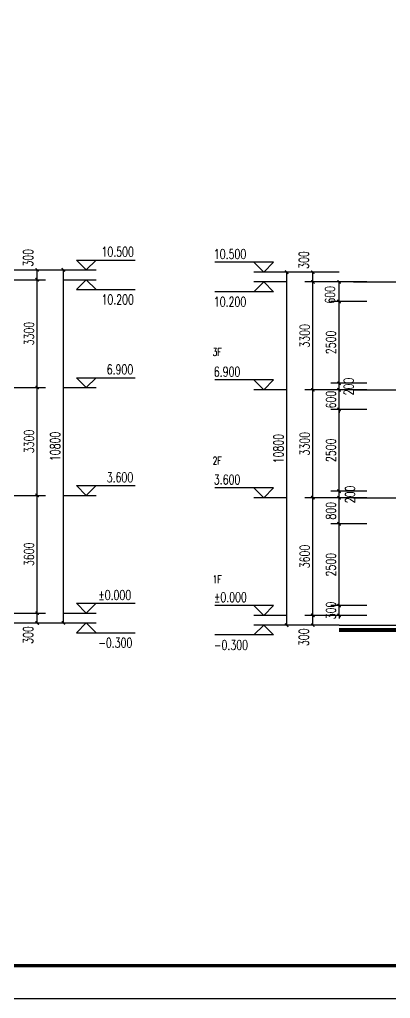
# Model space of a CAD drawing. Extents: x 79570 to 678837, y -1139230 to -612789.
# Drawn here: x 568491 to 579820, y -871823 to -841881 of the extents above; entities that cross this region are included whole.
import ezdxf
from ezdxf.enums import TextEntityAlignment as Align

# ---------------------------------------------------------------- set-up
doc = ezdxf.new("R2010")
doc.units = 0
doc.header["$LTSCALE"] = 1000
doc.header["$MEASUREMENT"] = 0
doc.linetypes.add('DOTE', pattern=[2.42, 2, -0.2, 0.02, -0.2])
for name, color, linetype in [('4', 4, 'Continuous'), ('A-注-尺寸标注......ANNO-DIMS', 90, 'Continuous'), ('A-注-尺寸标注01...ANNO-DIMS-01', 95, 'Continuous'), ('A-立-线.25........ELEV-L.25', 141, 'Continuous'), ('A-通-轴线..........COMM-GRID', 27, 'DOTE'), ('DIM_ELEV', 3, 'Continuous'), ('PUB_TEXT', 7, 'Continuous'), ('结-图框', 6, 'Continuous')]:
    doc.layers.add(name, color=color, linetype=linetype)
doc.layers.add('ys-notprint', color=7, linetype='Continuous', plot=False)
doc.styles.add('_TCH_DIM', font='SIMPLEX', dxfattribs={"bigfont": 'GBCBIG'})
doc.styles.add('_TCH_DIM_T3', font='SIMPLEX', dxfattribs={"width": 0.705882, "bigfont": 'GBCBIG'})
doc.styles.add('蓝绿图框', font='', dxfattribs={"width": 0.7})
doc.styles.get('蓝绿图框').set_extended_font_data('SimSun')
doc.dimstyles.new('_TCH_ARCH&&100', dxfattribs={"dimtxt": 297.5, "dimasz": 100, "dimexe": 250, "dimexo": 300, "dimgap": 100, "dimtad": 1, "dimdec": 0, "dimzin": 0, "dimdsep": 46, "dimtxsty": '_TCH_DIM_T3', "dimblk": 'ARCHTICK', "dimcen": 0.09, "dimclrt": 7, "dimazin": 2, "dimtfac": 1, "dimtdec": 0, "dimtix": 1, "dimtmove": 2, "dimatfit": 3, "dimfxl": 1, "dimtolj": 1, "dimtzin": 0, "dimarcsym": 0})

# ---------------------------------------------------------------- blocks, each defined once
blk = doc.blocks.new('template_浙_标准图框A1_A1_0.0000_1bed4683cac0ca9b963c039433737638')
at = {"layer": '结-图框'}
blk.add_lwpolyline([(0, 0), (841, 0), (841, 594), (0, 594)], close=True, dxfattribs=at)
at = {"layer": '结-图框', "const_width": 1}
blk.add_lwpolyline([(25, 584), (25, 10), (831, 10), (831, 584)], close=True, dxfattribs=at)
at = {"color": 6, "style": '蓝绿图框', "width": 0.7}
for tag, p in [('专业审定', (782.48, 167.5)), ('专业审核', (782.48, 158.5)), ('项目经理', (782.48, 149.5)), ('专业负责', (782.48, 140.5)), ('专业校对', (782.48, 131.5)), ('专业设计', (782.48, 122.5)), ('专业制图', (782.48, 113.5))]:
    blk.add_attdef(tag, text='', height=3, dxfattribs=at).set_placement(p, align=Align.MIDDLE)
for tag, height, p in [('日期', 3, (821.45, 113.5)), ('建设单位', 3.5, (796, 97.72)), ('项目名称', 3.5, (796, 76.96)), ('子项名称', 3.5, (796.26, 63.69)), ('图纸名称', 3.5, (796.28, 51.48)), ('图纸名称', 3.5, (796.38, 46.45)), ('图纸名称', 3.5, (796.48, 41.64)), ('项目编号', 3, (796.15, 32.75)), ('图号', 3, (789.2, 23.5)), ('修改版次', 3, (823.75, 23.5))]:
    blk.add_attdef(tag, text='', height=height, dxfattribs=at).set_placement(p, align=Align.MIDDLE_CENTER)
at = {"layer": 'ys-notprint', "color": 6, "style": '蓝绿图框', "width": 0.7}
for tag, p in [('暖通', (21.09, 577.84)), ('电气', (21.02, 564.82)), ('给排水', (21.35, 552.55)), ('结构', (21.47, 539.64)), ('建筑', (21.4, 526.53))]:
    blk.add_attdef(tag, text='', height=2.5, rotation=90.7801, dxfattribs=at).set_placement(p, align=Align.MIDDLE)
blk.add_attdef('设计发图章', text='', height=3, dxfattribs=at).set_placement((747.09, 465.48), align=Align.MIDDLE)
at = {"layer": '结-图框', "style": '蓝绿图框', "width": 0.7}
for tag, p in [('项目经理', (792.5, 572)), ('专业负责', (792.5, 564)), ('专业设计', (792.5, 556))]:
    blk.add_attdef(tag, text='', height=3.5, dxfattribs=at).set_placement(p, align=Align.MIDDLE_CENTER)
blk = doc.blocks.new('_ArchTick')
at = {"color": 0, "linetype": 'ByBlock', "const_width": 0.4}
blk.add_lwpolyline([(-0.5, -0.5), (0.5, 0.5)], dxfattribs=at)
blk = doc.blocks.new('*D2457')
at = {"layer": 'A-注-尺寸标注......ANNO-DIMS', "color": 0, "lineweight": -2, "transparency": 16777216}
for p, q in [((578251, -849606), (577201, -849606)), ((577451, -849906), (577451, -849606)), ((578251, -849906), (577201, -849906))]:
    blk.add_line(p, q, dxfattribs=at)
at = {"layer": 'Defpoints', "color": 0, "transparency": 16777216}
for p in [(577451, -849606), (578551, -849606), (578551, -849906)]:
    blk.add_point(p, dxfattribs=at)
at = {"layer": 'A-注-尺寸标注......ANNO-DIMS', "color": 0, "lineweight": -2, "transparency": 16777216, "xscale": 100, "yscale": 100, "zscale": 100}
for p, rotation in [((577451, -849606), 90), ((577451, -849906), 270)]:
    blk.add_blockref('_ArchTick', p, dxfattribs=dict(at, rotation=rotation))
at = {"layer": 'A-注-尺寸标注......ANNO-DIMS', "color": 7, "transparency": 16777216, "insert": (577176, -849236), "char_height": 297.5, "attachment_point": 5, "rotation": 90, "style": '_TCH_DIM_T3'}
blk.add_mtext('\\A1;300', dxfattribs=at)
blk = doc.blocks.new('*D2458')
at = {"layer": 'A-注-尺寸标注......ANNO-DIMS', "color": 0, "lineweight": -2, "transparency": 16777216}
for p, q in [((578251, -849906), (577201, -849906)), ((577451, -853206), (577451, -849906)), ((578251, -853206), (577201, -853206))]:
    blk.add_line(p, q, dxfattribs=at)
at = {"layer": 'Defpoints', "color": 0, "transparency": 16777216}
for p in [(577451, -849906), (578551, -849906), (578551, -853206)]:
    blk.add_point(p, dxfattribs=at)
at = {"layer": 'A-注-尺寸标注......ANNO-DIMS', "color": 0, "lineweight": -2, "transparency": 16777216, "xscale": 100, "yscale": 100, "zscale": 100}
for p, rotation in [((577451, -849906), 90), ((577451, -853206), 270)]:
    blk.add_blockref('_ArchTick', p, dxfattribs=dict(at, rotation=rotation))
at = {"layer": 'A-注-尺寸标注......ANNO-DIMS', "color": 7, "transparency": 16777216, "insert": (577202, -851556), "char_height": 297.5, "attachment_point": 5, "rotation": 90, "style": '_TCH_DIM_T3'}
blk.add_mtext('\\A1;3300', dxfattribs=at)
blk = doc.blocks.new('*D2459')
at = {"layer": 'A-注-尺寸标注......ANNO-DIMS', "color": 0, "lineweight": -2, "transparency": 16777216}
for p, q in [((578251, -853206), (577201, -853206)), ((577451, -856506), (577451, -853206)), ((578251, -856506), (577201, -856506))]:
    blk.add_line(p, q, dxfattribs=at)
at = {"layer": 'Defpoints', "color": 0, "transparency": 16777216}
for p in [(577451, -853206), (578551, -853206), (578551, -856506)]:
    blk.add_point(p, dxfattribs=at)
at = {"layer": 'A-注-尺寸标注......ANNO-DIMS', "color": 0, "lineweight": -2, "transparency": 16777216, "xscale": 100, "yscale": 100, "zscale": 100}
for p, rotation in [((577451, -853206), 90), ((577451, -856506), 270)]:
    blk.add_blockref('_ArchTick', p, dxfattribs=dict(at, rotation=rotation))
at = {"layer": 'A-注-尺寸标注......ANNO-DIMS', "color": 7, "transparency": 16777216, "insert": (577202, -854856), "char_height": 297.5, "attachment_point": 5, "rotation": 90, "style": '_TCH_DIM_T3'}
blk.add_mtext('\\A1;3300', dxfattribs=at)
blk = doc.blocks.new('*D2460')
at = {"layer": 'A-注-尺寸标注......ANNO-DIMS', "color": 0, "lineweight": -2, "transparency": 16777216}
for p, q in [((578251, -856506), (577201, -856506)), ((577451, -860106), (577451, -856506)), ((578251, -860106), (577201, -860106))]:
    blk.add_line(p, q, dxfattribs=at)
at = {"layer": 'Defpoints', "color": 0, "transparency": 16777216}
for p in [(577451, -856506), (578551, -856506), (578551, -860106)]:
    blk.add_point(p, dxfattribs=at)
at = {"layer": 'A-注-尺寸标注......ANNO-DIMS', "color": 0, "lineweight": -2, "transparency": 16777216, "xscale": 100, "yscale": 100, "zscale": 100}
for p, rotation in [((577451, -856506), 90), ((577451, -860106), 270)]:
    blk.add_blockref('_ArchTick', p, dxfattribs=dict(at, rotation=rotation))
at = {"layer": 'A-注-尺寸标注......ANNO-DIMS', "color": 7, "transparency": 16777216, "insert": (577202, -858306), "char_height": 297.5, "attachment_point": 5, "rotation": 90, "style": '_TCH_DIM_T3'}
blk.add_mtext('\\A1;3600', dxfattribs=at)
blk = doc.blocks.new('*D2461')
at = {"layer": 'A-注-尺寸标注......ANNO-DIMS', "color": 0, "lineweight": -2, "transparency": 16777216}
for p, q in [((578251, -860106), (577201, -860106)), ((577451, -860406), (577451, -860106)), ((578251, -860406), (577201, -860406))]:
    blk.add_line(p, q, dxfattribs=at)
at = {"layer": 'Defpoints', "color": 0, "transparency": 16777216}
for p in [(577451, -860106), (578551, -860106), (578551, -860406)]:
    blk.add_point(p, dxfattribs=at)
at = {"layer": 'A-注-尺寸标注......ANNO-DIMS', "color": 0, "lineweight": -2, "transparency": 16777216, "xscale": 100, "yscale": 100, "zscale": 100}
for p, rotation in [((577451, -860106), 90), ((577451, -860406), 270)]:
    blk.add_blockref('_ArchTick', p, dxfattribs=dict(at, rotation=rotation))
at = {"layer": 'A-注-尺寸标注......ANNO-DIMS', "color": 7, "transparency": 16777216, "insert": (577176, -860776), "char_height": 297.5, "attachment_point": 5, "rotation": 90, "style": '_TCH_DIM_T3'}
blk.add_mtext('\\A1;300', dxfattribs=at)
blk = doc.blocks.new('*D2462')
at = {"layer": 'A-注-尺寸标注......ANNO-DIMS', "color": 0, "lineweight": -2, "transparency": 16777216}
for p, q in [((578251, -849606), (576401, -849606)), ((576651, -860406), (576651, -849606)), ((578251, -860406), (576401, -860406))]:
    blk.add_line(p, q, dxfattribs=at)
at = {"layer": 'Defpoints', "color": 0, "transparency": 16777216}
for p in [(576651, -849606), (578551, -849606), (578551, -860406)]:
    blk.add_point(p, dxfattribs=at)
at = {"layer": 'A-注-尺寸标注......ANNO-DIMS', "color": 0, "lineweight": -2, "transparency": 16777216, "xscale": 100, "yscale": 100, "zscale": 100}
for p, rotation in [((576651, -849606), 90), ((576651, -860406), 270)]:
    blk.add_blockref('_ArchTick', p, dxfattribs=dict(at, rotation=rotation))
at = {"layer": 'A-注-尺寸标注......ANNO-DIMS', "color": 7, "transparency": 16777216, "insert": (576402, -855006), "char_height": 297.5, "attachment_point": 5, "rotation": 90, "style": '_TCH_DIM_T3'}
blk.add_mtext('\\A1;10800', dxfattribs=at)
blk = doc.blocks.new('*D2493')
at = {"layer": 'A-注-尺寸标注01...ANNO-DIMS-01', "color": 0, "lineweight": -2, "transparency": 16777216}
for p, q in [((579099, -859806), (578001, -859806)), ((578251, -859806), (578251, -859706)), ((578251, -860106), (578251, -859806)), ((579099, -860106), (578001, -860106)), ((578251, -860106), (578251, -860206))]:
    blk.add_line(p, q, dxfattribs=at)
at = {"layer": 'Defpoints', "color": 0, "transparency": 16777216}
for p in [(578251, -859806), (579399, -859806), (579399, -860106)]:
    blk.add_point(p, dxfattribs=at)
at = {"layer": 'A-注-尺寸标注01...ANNO-DIMS-01', "color": 0, "lineweight": -2, "transparency": 16777216, "xscale": 100, "yscale": 100, "zscale": 100}
for p, rotation in [((578251, -859806), 270), ((578251, -860106), 90)]:
    blk.add_blockref('_ArchTick', p, dxfattribs=dict(at, rotation=rotation))
at = {"layer": 'A-注-尺寸标注01...ANNO-DIMS-01', "color": 7, "transparency": 16777216, "insert": (578002, -859956), "char_height": 297.5, "attachment_point": 5, "rotation": 90, "style": '_TCH_DIM_T3'}
blk.add_mtext('\\A1;300', dxfattribs=at)
blk = doc.blocks.new('*D2494')
at = {"layer": 'A-注-尺寸标注01...ANNO-DIMS-01', "color": 0, "lineweight": -2, "transparency": 16777216}
for p, q in [((579099, -857306), (578001, -857306)), ((578251, -859806), (578251, -857306)), ((579099, -859806), (578001, -859806))]:
    blk.add_line(p, q, dxfattribs=at)
at = {"layer": 'Defpoints', "color": 0, "transparency": 16777216}
for p in [(578251, -857306), (579399, -857306), (579399, -859806)]:
    blk.add_point(p, dxfattribs=at)
at = {"layer": 'A-注-尺寸标注01...ANNO-DIMS-01', "color": 0, "lineweight": -2, "transparency": 16777216, "xscale": 100, "yscale": 100, "zscale": 100}
for p, rotation in [((578251, -857306), 90), ((578251, -859806), 270)]:
    blk.add_blockref('_ArchTick', p, dxfattribs=dict(at, rotation=rotation))
at = {"layer": 'A-注-尺寸标注01...ANNO-DIMS-01', "color": 7, "transparency": 16777216, "insert": (578002, -858556), "char_height": 297.5, "attachment_point": 5, "rotation": 90, "style": '_TCH_DIM_T3'}
blk.add_mtext('\\A1;2500', dxfattribs=at)
blk = doc.blocks.new('*D2495')
at = {"layer": 'A-注-尺寸标注01...ANNO-DIMS-01', "color": 0, "lineweight": -2, "transparency": 16777216}
for p, q in [((579099, -856506), (578001, -856506)), ((578251, -857306), (578251, -856506)), ((579099, -857306), (578001, -857306))]:
    blk.add_line(p, q, dxfattribs=at)
at = {"layer": 'Defpoints', "color": 0, "transparency": 16777216}
for p in [(578251, -856506), (579399, -856506), (579399, -857306)]:
    blk.add_point(p, dxfattribs=at)
at = {"layer": 'A-注-尺寸标注01...ANNO-DIMS-01', "color": 0, "lineweight": -2, "transparency": 16777216, "xscale": 100, "yscale": 100, "zscale": 100}
for p, rotation in [((578251, -856506), 90), ((578251, -857306), 270)]:
    blk.add_blockref('_ArchTick', p, dxfattribs=dict(at, rotation=rotation))
at = {"layer": 'A-注-尺寸标注01...ANNO-DIMS-01', "color": 7, "transparency": 16777216, "insert": (578002, -856906), "char_height": 297.5, "attachment_point": 5, "rotation": 90, "style": '_TCH_DIM_T3'}
blk.add_mtext('\\A1;800', dxfattribs=at)
blk = doc.blocks.new('*D2496')
at = {"layer": 'A-注-尺寸标注01...ANNO-DIMS-01', "color": 0, "lineweight": -2, "transparency": 16777216}
for p, q in [((579099, -856306), (578001, -856306)), ((578251, -856506), (578251, -856306)), ((579099, -856506), (578001, -856506))]:
    blk.add_line(p, q, dxfattribs=at)
at = {"layer": 'Defpoints', "color": 0, "transparency": 16777216}
for p in [(578251, -856306), (579399, -856306), (579399, -856506)]:
    blk.add_point(p, dxfattribs=at)
at = {"layer": 'A-注-尺寸标注01...ANNO-DIMS-01', "color": 0, "lineweight": -2, "transparency": 16777216, "xscale": 100, "yscale": 100, "zscale": 100}
for p, rotation in [((578251, -856306), 90), ((578251, -856506), 270)]:
    blk.add_blockref('_ArchTick', p, dxfattribs=dict(at, rotation=rotation))
at = {"layer": 'A-注-尺寸标注01...ANNO-DIMS-01', "color": 7, "transparency": 16777216, "insert": (578589, -856406), "char_height": 297.5, "attachment_point": 5, "rotation": 90, "style": '_TCH_DIM_T3'}
blk.add_mtext('\\A1;200', dxfattribs=at)
blk = doc.blocks.new('*D2497')
at = {"layer": 'A-注-尺寸标注01...ANNO-DIMS-01', "color": 0, "lineweight": -2, "transparency": 16777216}
for p, q in [((579099, -853806), (578001, -853806)), ((578251, -856306), (578251, -853806)), ((579099, -856306), (578001, -856306))]:
    blk.add_line(p, q, dxfattribs=at)
at = {"layer": 'Defpoints', "color": 0, "transparency": 16777216}
for p in [(578251, -853806), (579399, -853806), (579399, -856306)]:
    blk.add_point(p, dxfattribs=at)
at = {"layer": 'A-注-尺寸标注01...ANNO-DIMS-01', "color": 0, "lineweight": -2, "transparency": 16777216, "xscale": 100, "yscale": 100, "zscale": 100}
for p, rotation in [((578251, -853806), 90), ((578251, -856306), 270)]:
    blk.add_blockref('_ArchTick', p, dxfattribs=dict(at, rotation=rotation))
at = {"layer": 'A-注-尺寸标注01...ANNO-DIMS-01', "color": 7, "transparency": 16777216, "insert": (578002, -855056), "char_height": 297.5, "attachment_point": 5, "rotation": 90, "style": '_TCH_DIM_T3'}
blk.add_mtext('\\A1;2500', dxfattribs=at)
blk = doc.blocks.new('*D2498')
at = {"layer": 'A-注-尺寸标注01...ANNO-DIMS-01', "color": 0, "lineweight": -2, "transparency": 16777216}
for p, q in [((579099, -853206), (578001, -853206)), ((578251, -853206), (578251, -853106)), ((578251, -853806), (578251, -853206)), ((579099, -853806), (578001, -853806)), ((578251, -853806), (578251, -853906))]:
    blk.add_line(p, q, dxfattribs=at)
at = {"layer": 'Defpoints', "color": 0, "transparency": 16777216}
for p in [(578251, -853206), (579399, -853206), (579399, -853806)]:
    blk.add_point(p, dxfattribs=at)
at = {"layer": 'A-注-尺寸标注01...ANNO-DIMS-01', "color": 0, "lineweight": -2, "transparency": 16777216, "xscale": 100, "yscale": 100, "zscale": 100}
for p, rotation in [((578251, -853206), 270), ((578251, -853806), 90)]:
    blk.add_blockref('_ArchTick', p, dxfattribs=dict(at, rotation=rotation))
at = {"layer": 'A-注-尺寸标注01...ANNO-DIMS-01', "color": 7, "transparency": 16777216, "insert": (578002, -853506), "char_height": 297.5, "attachment_point": 5, "rotation": 90, "style": '_TCH_DIM_T3'}
blk.add_mtext('\\A1;600', dxfattribs=at)
blk = doc.blocks.new('*D2499')
at = {"layer": 'A-注-尺寸标注01...ANNO-DIMS-01', "color": 0, "lineweight": -2, "transparency": 16777216}
for p, q in [((579099, -853006), (578001, -853006)), ((578251, -853206), (578251, -853006)), ((579099, -853206), (578001, -853206))]:
    blk.add_line(p, q, dxfattribs=at)
at = {"layer": 'Defpoints', "color": 0, "transparency": 16777216}
for p in [(578251, -853006), (579399, -853006), (579399, -853206)]:
    blk.add_point(p, dxfattribs=at)
at = {"layer": 'A-注-尺寸标注01...ANNO-DIMS-01', "color": 0, "lineweight": -2, "transparency": 16777216, "xscale": 100, "yscale": 100, "zscale": 100}
for p, rotation in [((578251, -853006), 90), ((578251, -853206), 270)]:
    blk.add_blockref('_ArchTick', p, dxfattribs=dict(at, rotation=rotation))
at = {"layer": 'A-注-尺寸标注01...ANNO-DIMS-01', "color": 7, "transparency": 16777216, "insert": (578545, -853106), "char_height": 297.5, "attachment_point": 5, "rotation": 90, "style": '_TCH_DIM_T3'}
blk.add_mtext('\\A1;200', dxfattribs=at)
blk = doc.blocks.new('*D2500')
at = {"layer": 'A-注-尺寸标注01...ANNO-DIMS-01', "color": 0, "lineweight": -2, "transparency": 16777216}
for p, q in [((579099, -850506), (578001, -850506)), ((578251, -853006), (578251, -850506)), ((579099, -853006), (578001, -853006))]:
    blk.add_line(p, q, dxfattribs=at)
at = {"layer": 'Defpoints', "color": 0, "transparency": 16777216}
for p in [(578251, -850506), (579399, -850506), (579399, -853006)]:
    blk.add_point(p, dxfattribs=at)
at = {"layer": 'A-注-尺寸标注01...ANNO-DIMS-01', "color": 0, "lineweight": -2, "transparency": 16777216, "xscale": 100, "yscale": 100, "zscale": 100}
for p, rotation in [((578251, -850506), 90), ((578251, -853006), 270)]:
    blk.add_blockref('_ArchTick', p, dxfattribs=dict(at, rotation=rotation))
at = {"layer": 'A-注-尺寸标注01...ANNO-DIMS-01', "color": 7, "transparency": 16777216, "insert": (578002, -851756), "char_height": 297.5, "attachment_point": 5, "rotation": 90, "style": '_TCH_DIM_T3'}
blk.add_mtext('\\A1;2500', dxfattribs=at)
blk = doc.blocks.new('*D2501')
at = {"layer": 'A-注-尺寸标注01...ANNO-DIMS-01', "color": 0, "lineweight": -2, "transparency": 16777216}
for p, q in [((579099, -849906), (578001, -849906)), ((578251, -850506), (578251, -849906)), ((579099, -850506), (578001, -850506))]:
    blk.add_line(p, q, dxfattribs=at)
at = {"layer": 'Defpoints', "color": 0, "transparency": 16777216}
for p in [(578251, -849906), (579399, -849906), (579399, -850506)]:
    blk.add_point(p, dxfattribs=at)
at = {"layer": 'A-注-尺寸标注01...ANNO-DIMS-01', "color": 0, "lineweight": -2, "transparency": 16777216, "xscale": 100, "yscale": 100, "zscale": 100}
for p, rotation in [((578251, -849906), 90), ((578251, -850506), 270)]:
    blk.add_blockref('_ArchTick', p, dxfattribs=dict(at, rotation=rotation))
at = {"layer": 'A-注-尺寸标注01...ANNO-DIMS-01', "color": 7, "transparency": 16777216, "insert": (577976, -850302), "char_height": 297.5, "attachment_point": 5, "rotation": 90, "style": '_TCH_DIM_T3'}
blk.add_mtext('\\A1;600', dxfattribs=at)
blk = doc.blocks.new('*D3132')
at = {"layer": 'A-注-尺寸标注......ANNO-DIMS', "color": 0, "lineweight": -2, "transparency": 16777216}
for p, q in [((567721, -849537), (569278, -849537)), ((569028, -849837), (569028, -849537)), ((567721, -849837), (569278, -849837))]:
    blk.add_line(p, q, dxfattribs=at)
at = {"layer": 'Defpoints', "color": 0, "transparency": 16777216}
for p in [(567421, -849537), (569028, -849537), (567421, -849837)]:
    blk.add_point(p, dxfattribs=at)
at = {"layer": 'A-注-尺寸标注......ANNO-DIMS', "color": 0, "lineweight": -2, "transparency": 16777216, "xscale": 100, "yscale": 100, "zscale": 100}
for p, rotation in [((569028, -849537), 90), ((569028, -849837), 270)]:
    blk.add_blockref('_ArchTick', p, dxfattribs=dict(at, rotation=rotation))
at = {"layer": 'A-注-尺寸标注......ANNO-DIMS', "color": 7, "transparency": 16777216, "insert": (568753, -849167), "char_height": 297.5, "attachment_point": 5, "rotation": 90, "style": '_TCH_DIM_T3'}
blk.add_mtext('\\A1;300', dxfattribs=at)
blk = doc.blocks.new('*D3133')
at = {"layer": 'A-注-尺寸标注......ANNO-DIMS', "color": 0, "lineweight": -2, "transparency": 16777216}
for p, q in [((567721, -849837), (569278, -849837)), ((569028, -853137), (569028, -849837)), ((567721, -853137), (569278, -853137))]:
    blk.add_line(p, q, dxfattribs=at)
at = {"layer": 'Defpoints', "color": 0, "transparency": 16777216}
for p in [(567421, -849837), (569028, -849837), (567421, -853137)]:
    blk.add_point(p, dxfattribs=at)
at = {"layer": 'A-注-尺寸标注......ANNO-DIMS', "color": 0, "lineweight": -2, "transparency": 16777216, "xscale": 100, "yscale": 100, "zscale": 100}
for p, rotation in [((569028, -849837), 90), ((569028, -853137), 270)]:
    blk.add_blockref('_ArchTick', p, dxfattribs=dict(at, rotation=rotation))
at = {"layer": 'A-注-尺寸标注......ANNO-DIMS', "color": 7, "transparency": 16777216, "insert": (568779, -851487), "char_height": 297.5, "attachment_point": 5, "rotation": 90, "style": '_TCH_DIM_T3'}
blk.add_mtext('\\A1;3300', dxfattribs=at)
blk = doc.blocks.new('*D3134')
at = {"layer": 'A-注-尺寸标注......ANNO-DIMS', "color": 0, "lineweight": -2, "transparency": 16777216}
for p, q in [((567721, -853137), (569278, -853137)), ((569028, -856437), (569028, -853137)), ((567721, -856437), (569278, -856437))]:
    blk.add_line(p, q, dxfattribs=at)
at = {"layer": 'Defpoints', "color": 0, "transparency": 16777216}
for p in [(567421, -853137), (569028, -853137), (567421, -856437)]:
    blk.add_point(p, dxfattribs=at)
at = {"layer": 'A-注-尺寸标注......ANNO-DIMS', "color": 0, "lineweight": -2, "transparency": 16777216, "xscale": 100, "yscale": 100, "zscale": 100}
for p, rotation in [((569028, -853137), 90), ((569028, -856437), 270)]:
    blk.add_blockref('_ArchTick', p, dxfattribs=dict(at, rotation=rotation))
at = {"layer": 'A-注-尺寸标注......ANNO-DIMS', "color": 7, "transparency": 16777216, "insert": (568779, -854787), "char_height": 297.5, "attachment_point": 5, "rotation": 90, "style": '_TCH_DIM_T3'}
blk.add_mtext('\\A1;3300', dxfattribs=at)
blk = doc.blocks.new('*D3135')
at = {"layer": 'A-注-尺寸标注......ANNO-DIMS', "color": 0, "lineweight": -2, "transparency": 16777216}
for p, q in [((567721, -856437), (569278, -856437)), ((569028, -860037), (569028, -856437)), ((567721, -860037), (569278, -860037))]:
    blk.add_line(p, q, dxfattribs=at)
at = {"layer": 'Defpoints', "color": 0, "transparency": 16777216}
for p in [(567421, -856437), (569028, -856437), (567421, -860037)]:
    blk.add_point(p, dxfattribs=at)
at = {"layer": 'A-注-尺寸标注......ANNO-DIMS', "color": 0, "lineweight": -2, "transparency": 16777216, "xscale": 100, "yscale": 100, "zscale": 100}
for p, rotation in [((569028, -856437), 90), ((569028, -860037), 270)]:
    blk.add_blockref('_ArchTick', p, dxfattribs=dict(at, rotation=rotation))
at = {"layer": 'A-注-尺寸标注......ANNO-DIMS', "color": 7, "transparency": 16777216, "insert": (568779, -858237), "char_height": 297.5, "attachment_point": 5, "rotation": 90, "style": '_TCH_DIM_T3'}
blk.add_mtext('\\A1;3600', dxfattribs=at)
blk = doc.blocks.new('*D3136')
at = {"layer": 'A-注-尺寸标注......ANNO-DIMS', "color": 0, "lineweight": -2, "transparency": 16777216}
for p, q in [((567721, -860037), (569278, -860037)), ((569028, -860337), (569028, -860037)), ((567721, -860337), (569278, -860337))]:
    blk.add_line(p, q, dxfattribs=at)
at = {"layer": 'Defpoints', "color": 0, "transparency": 16777216}
for p in [(567421, -860037), (569028, -860037), (567421, -860337)]:
    blk.add_point(p, dxfattribs=at)
at = {"layer": 'A-注-尺寸标注......ANNO-DIMS', "color": 0, "lineweight": -2, "transparency": 16777216, "xscale": 100, "yscale": 100, "zscale": 100}
for p, rotation in [((569028, -860037), 90), ((569028, -860337), 270)]:
    blk.add_blockref('_ArchTick', p, dxfattribs=dict(at, rotation=rotation))
at = {"layer": 'A-注-尺寸标注......ANNO-DIMS', "color": 7, "transparency": 16777216, "insert": (568753, -860707), "char_height": 297.5, "attachment_point": 5, "rotation": 90, "style": '_TCH_DIM_T3'}
blk.add_mtext('\\A1;300', dxfattribs=at)
blk = doc.blocks.new('*D3137')
at = {"layer": 'A-注-尺寸标注......ANNO-DIMS', "color": 0, "lineweight": -2, "transparency": 16777216}
for p, q in [((567721, -849537), (570078, -849537)), ((569828, -860337), (569828, -849537)), ((567721, -860337), (570078, -860337))]:
    blk.add_line(p, q, dxfattribs=at)
at = {"layer": 'Defpoints', "color": 0, "transparency": 16777216}
for p in [(567421, -849537), (569828, -849537), (567421, -860337)]:
    blk.add_point(p, dxfattribs=at)
at = {"layer": 'A-注-尺寸标注......ANNO-DIMS', "color": 0, "lineweight": -2, "transparency": 16777216, "xscale": 100, "yscale": 100, "zscale": 100}
for p, rotation in [((569828, -849537), 90), ((569828, -860337), 270)]:
    blk.add_blockref('_ArchTick', p, dxfattribs=dict(at, rotation=rotation))
at = {"layer": 'A-注-尺寸标注......ANNO-DIMS', "color": 7, "transparency": 16777216, "insert": (569579, -854937), "char_height": 297.5, "attachment_point": 5, "rotation": 90, "style": '_TCH_DIM_T3'}
blk.add_mtext('\\A1;10800', dxfattribs=at)

msp = doc.modelspace()

# ---------------------------------------------------------------- linework, layer by layer
at = {"layer": 'A-注-尺寸标注......ANNO-DIMS'}
for p, q in [((576251, -849305.8), (574456, -849305.8)), ((575951, -849605.8), (575651, -849305.8)), ((575951, -849605.8), (576251, -849305.8)), ((576651, -849605.8), (575651, -849605.8)), ((575951, -849905.8), (575651, -850205.8)), ((576651, -849905.8), (575651, -849905.8)), ((575951, -849905.8), (576251, -850205.8)), ((576251, -850205.8), (574456, -850205.8)), ((576251, -852905.8), (574456, -852905.8)), ((575951, -853205.8), (575651, -852905.8)), ((575951, -853205.8), (576251, -852905.8)), ((576651, -853205.8), (575651, -853205.8)), ((576251, -856205.8), (574456, -856205.8)), ((575951, -856505.8), (575651, -856205.8)), ((575951, -856505.8), (576251, -856205.8)), ((576651, -856505.8), (575651, -856505.8)), ((576251, -859805.8), (574456, -859805.8)), ((575951, -860105.8), (575651, -859805.8)), ((575951, -860105.8), (576251, -859805.8)), ((576651, -860105.8), (575651, -860105.8)), ((575951, -860405.8), (575651, -860705.8)), ((576651, -860405.8), (575651, -860405.8)), ((575951, -860405.8), (576251, -860705.8)), ((576251, -860705.8), (574456, -860705.8))]:
    msp.add_line(p, q, dxfattribs=at)
at = {"layer": 'A-立-线.25........ELEV-L.25'}
msp.add_line((578251, -860405.8), (593169.8, -860405.8), dxfattribs=at)
at = {"layer": 'A-立-线.25........ELEV-L.25', "const_width": 120}
msp.add_lwpolyline([(593169.8, -860555.8), (578251, -860555.8)], dxfattribs=at)
at = {"layer": 'A-通-轴线..........COMM-GRID'}
for p, q in [((578696.6, -849905.8), (593176, -849905.8)), ((578696.6, -853205.8), (593176, -853205.8)), ((578696.6, -856505.8), (593176, -856505.8))]:
    msp.add_line(p, q, dxfattribs=at)
at = {"layer": 'DIM_ELEV'}
for p, q in [((570527.9, -849537.3), (570227.9, -849237.3)), ((570227.9, -849237.3), (572022.9, -849237.3)), ((570527.9, -849537.3), (570827.9, -849237.3)), ((569827.9, -849537.3), (570827.9, -849537.3)), ((569827.9, -849837.3), (570827.9, -849837.3)), ((570527.9, -849837.3), (570227.9, -850137.3)), ((570527.9, -849837.3), (570827.9, -850137.3)), ((570227.9, -850137.3), (572022.9, -850137.3)), ((570527.9, -853137.3), (570227.9, -852837.3)), ((570227.9, -852837.3), (572022.9, -852837.3)), ((570527.9, -853137.3), (570827.9, -852837.3)), ((569827.9, -853137.3), (570827.9, -853137.3)), ((570527.9, -856437.3), (570227.9, -856137.3)), ((570227.9, -856137.3), (572022.9, -856137.3)), ((570527.9, -856437.3), (570827.9, -856137.3)), ((569827.9, -856437.3), (570827.9, -856437.3)), ((570527.9, -860037.3), (570227.9, -859737.3)), ((570227.9, -859737.3), (572022.9, -859737.3)), ((570527.9, -860037.3), (570827.9, -859737.3)), ((569827.9, -860037.3), (570827.9, -860037.3)), ((569827.9, -860337.3), (570827.9, -860337.3)), ((570527.9, -860337.3), (570227.9, -860637.3)), ((570527.9, -860337.3), (570827.9, -860637.3)), ((570227.9, -860637.3), (572022.9, -860637.3))]:
    msp.add_line(p, q, dxfattribs=at)

# ---------------------------------------------------------------- block references
at = {"layer": '4', "xscale": 100, "yscale": 100, "zscale": 100}
msp.add_blockref('template_浙_标准图框A1_A1_0.0000_1bed4683cac0ca9b963c039433737638', (518284.4, -871823.3), dxfattribs=at)

# ---------------------------------------------------------------- texts
at = {"layer": 'PUB_TEXT', "style": '_TCH_DIM', "width": 0.705882}
for s, height, p in [('10.500', 297.5, (570992.9, -849132.3)), ('10.500', 297.5, (574426, -849200.8)), ('10.200', 297.5, (570992.9, -850592.3)), ('10.200', 297.5, (574426, -850660.8)), ('3F', 238, (574389, -852171.4)), ('6.900', 297.5, (571152.9, -852732.3)), ('6.900', 297.5, (574426, -852800.8)), ('2F', 238, (574389, -855490.5)), ('3.600', 297.5, (571152.9, -856032.3)), ('3.600', 297.5, (574426, -856100.8)), ('1F', 238, (574389, -859122.6)), ('%%P0.000', 297.5, (570892.9, -859632.3)), ('%%P0.000', 297.5, (574426, -859700.8)), ('-0.300', 297.5, (570892.9, -861092.3)), ('-0.300', 297.5, (574426, -861160.8))]:
    msp.add_text(s, height=height, dxfattribs=at).set_placement(p)

# ---------------------------------------------------------------- dimensions: what is measured, and where the dimension line sits
at = {"layer": 'A-注-尺寸标注......ANNO-DIMS'}
for base, p1, p2, picture, middle in [((569027.9, -849537.3), (567421.3, -849837.3), (567421.3, -849537.3), '*D3132', (568752.9, -849167.3)), ((577451, -849605.8), (578551, -849905.8), (578551, -849605.8), '*D2457', (577176, -849235.8)), ((569027.9, -860037.3), (567421.3, -860337.3), (567421.3, -860037.3), '*D3136', (568752.9, -860707.3)), ((577451, -860105.8), (578551, -860405.8), (578551, -860105.8), '*D2461', (577176, -860775.8))]:
    dim = msp.add_linear_dim(base=base, p1=p1, p2=p2, angle=90, dimstyle='_TCH_ARCH&&100', dxfattribs=at)
    dim.commit()
    dim.dimension.update_dxf_attribs({"geometry": picture, "text_midpoint": middle, "dimtype": 161})
for p1, p2, distance, picture, middle in [((567421.3, -860337.3), (567421.3, -849537.3), -2406.6, '*D3137', (569579.2, -854937.3)), ((578551, -860405.8), (578551, -849605.8), 1900, '*D2462', (576402.2, -855005.8)), ((567421.3, -853137.3), (567421.3, -849837.3), -1606.6, '*D3133', (568779.2, -851487.3)), ((578551, -853205.8), (578551, -849905.8), 1100, '*D2458', (577202.2, -851555.8)), ((567421.3, -856437.3), (567421.3, -853137.3), -1606.6, '*D3134', (568779.2, -854787.3)), ((578551, -856505.8), (578551, -853205.8), 1100, '*D2459', (577202.2, -854855.8)), ((567421.3, -860037.3), (567421.3, -856437.3), -1606.6, '*D3135', (568779.2, -858237.3)), ((578551, -860105.8), (578551, -856505.8), 1100, '*D2460', (577202.2, -858305.8))]:
    dim = msp.add_aligned_dim(p1=p1, p2=p2, distance=distance, dimstyle='_TCH_ARCH&&100', dxfattribs=at)
    dim.commit()
    dim.dimension.update_dxf_attribs({"geometry": picture, "text_midpoint": middle})
at = {"layer": 'A-注-尺寸标注01...ANNO-DIMS-01'}
for base, p1, p2, picture, middle in [((578251, -849905.8), (579398.5, -850505.8), (579398.5, -849905.8), '*D2501', (577976, -850302.3)), ((578251, -853005.8), (579398.5, -853205.8), (579398.5, -853005.8), '*D2499', (578545.5, -853105.8)), ((578251, -856305.8), (579398.5, -856505.8), (579398.5, -856305.8), '*D2496', (578588.5, -856405.8))]:
    dim = msp.add_linear_dim(base=base, p1=p1, p2=p2, angle=90, dimstyle='_TCH_ARCH&&100', dxfattribs=at)
    dim.commit()
    dim.dimension.update_dxf_attribs({"geometry": picture, "text_midpoint": middle, "dimtype": 161})
for p1, p2, picture, middle in [((579398.5, -853005.8), (579398.5, -850505.8), '*D2500', (578002.2, -851755.8)), ((579398.5, -853805.8), (579398.5, -853205.8), '*D2498', (578002.2, -853505.8)), ((579398.5, -856305.8), (579398.5, -853805.8), '*D2497', (578002.2, -855055.8)), ((579398.5, -857305.8), (579398.5, -856505.8), '*D2495', (578002.2, -856905.8)), ((579398.5, -859805.8), (579398.5, -857305.8), '*D2494', (578002.2, -858555.8)), ((579398.5, -860105.8), (579398.5, -859805.8), '*D2493', (578002.2, -859955.8))]:
    dim = msp.add_aligned_dim(p1=p1, p2=p2, distance=1147.5, dimstyle='_TCH_ARCH&&100', dxfattribs=at)
    dim.commit()
    dim.dimension.update_dxf_attribs({"geometry": picture, "text_midpoint": middle})

doc.saveas('drawing.dxf')
